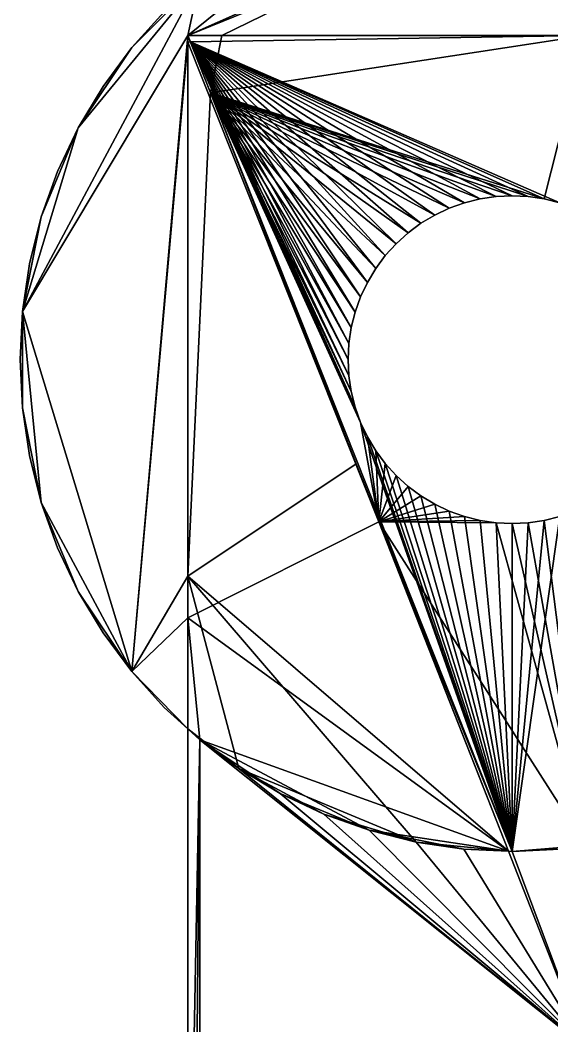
# Model space of a CAD drawing. Extents: x -12 to 12, y -68 to 54.
# Drawn here: x -11.52 to -6.33, y -55.79 to -45.98 of the extents above; entities that cross this region are included whole.
import ezdxf

# ---------------------------------------------------------------- set-up
doc = ezdxf.new("R2010")
doc.units = 0

msp = doc.modelspace()

# ---------------------------------------------------------------- linework, layer by layer
for points in [[(-9.88, -46.127, 3), (-9.5491, -46.127, 3), (-6.247, -44.5126, 3)], [(-9.88, -46.127, 3), (-6.247, -44.5126, 3), (-9.7626, -45.579, 3)], [(-6.247, -44.5126, -3), (-6, -44.5492, -3), (-9.88, -46.127, -3)], [(-8.1109, -44.6962, -3), (-6.247, -44.5126, -3), (-9.88, -46.127, -3)], [(-6, -44.5492, -3), (-6, -46.127, -3), (-9.88, -46.127, -3)], [(-9.5491, -46.127, 3), (-6, -46.127, 3), (-6.247, -44.5126, 3)], [(-9.7626, -45.579, -3), (-8.1109, -44.6962, -3), (-9.88, -46.127, -3)], [(-9.7626, -45.579, 3), (-10.9507, -47.0268, 3), (-11.4944, -48.819, 3)], [(-11.4944, -48.819, 3), (-9.88, -46.127, 3), (-9.7626, -45.579, 3)], [(-11.4944, -48.819, -3), (-10.9507, -47.0268, -3), (-9.7626, -45.579, -3)], [(-11.4944, -48.819, -3), (-9.7626, -45.579, -3), (-9.88, -46.127, -3)], [(-9.7626, -45.579, 3), (-10.428, -46.2444, 3), (-10.9507, -47.0268, 3)], [(-10.9507, -47.0268, -3), (-10.428, -46.2444, -3), (-9.7626, -45.579, -3)], [(-9.7626, -45.579, 3), (-10.1116, -45.8954, 3), (-10.428, -46.2444, 3)], [(-10.428, -46.2444, -3), (-10.1116, -45.8954, -3), (-9.7626, -45.579, -3)], [(-10.428, -46.2444, -3), (-10.428, -46.2444, 3), (-10.1116, -45.8954, 3)], [(-10.428, -46.2444, -3), (-10.1116, -45.8954, 3), (-10.1116, -45.8954, -3)], [(-11.4944, -48.819, 3), (-10.428, -52.3346, 3), (-9.88, -46.127, 3)], [(-9.88, -46.127, -3), (-10.428, -52.3346, -3), (-11.4944, -48.819, -3)], [(-10.428, -52.3346, 3), (-9.88, -51.4026, 3), (-9.88, -46.127, 3)], [(-9.88, -46.127, -3), (-9.88, -46.1904, -3), (-10.428, -52.3346, -3)], [(-9.88, -46.127, -3), (-9.856, -46.1881, -3), (-9.88, -46.1904, -3)], [(-9.856, -46.1881, -3), (-9.88, -46.127, -3), (-6, -46.127, -3)], [(-9.6603, -46.6864, 3), (-9.88, -46.127, 3), (-9.88, -51.4026, 3)], [(-9.6603, -46.6864, 3), (-9.5491, -46.127, 3), (-9.88, -46.127, 3)], [(-9.856, -46.1881, -3), (-6, -46.127, -3), (-6.2531, -47.7584, -3)], [(-6, -46.127, 3), (-9.5491, -46.127, 3), (-9.6603, -46.6864, 3)], [(-6.4054, -47.7202, 3), (-6, -46.127, 3), (-9.6603, -46.6864, 3)], [(-6.4054, -47.7202, 3), (-6.2531, -47.7584, 3), (-6, -46.127, 3)], [(-9.88, -46.1904, -3), (-9.88, -51.808, -3), (-10.428, -52.3346, -3)], [(-8.0165, -50.8723, -3), (-9.88, -46.1904, -3), (-9.856, -46.1881, -3)], [(-8.0165, -50.8723, -3), (-9.88, -51.808, -3), (-9.88, -46.1904, -3)], [(-9.856, -46.1881, -3), (-6.2531, -47.7584, -3), (-6.4054, -47.7202, -3)], [(-9.856, -46.1881, -3), (-6.4054, -47.7202, -3), (-6.5607, -47.6972, -3)], [(-9.856, -46.1881, -3), (-6.5607, -47.6972, -3), (-6.7175, -47.6895, -3)], [(-9.856, -46.1881, -3), (-6.7175, -47.6895, -3), (-6.8743, -47.6972, -3)], [(-9.856, -46.1881, -3), (-6.8743, -47.6972, -3), (-7.0297, -47.7202, -3)], [(-9.856, -46.1881, -3), (-7.0297, -47.7202, -3), (-7.182, -47.7584, -3)], [(-9.856, -46.1881, -3), (-7.182, -47.7584, -3), (-7.3298, -47.8113, -3)], [(-9.856, -46.1881, -3), (-7.3298, -47.8113, -3), (-7.4717, -47.8784, -3)], [(-9.856, -46.1881, -3), (-7.4717, -47.8784, -3), (-7.6064, -47.9591, -3)], [(-9.856, -46.1881, -3), (-7.6064, -47.9591, -3), (-7.7325, -48.0527, -3)], [(-9.856, -46.1881, -3), (-7.7325, -48.0527, -3), (-7.8489, -48.1581, -3)], [(-9.856, -46.1881, -3), (-7.8489, -48.1581, -3), (-7.9543, -48.2745, -3)], [(-9.856, -46.1881, -3), (-7.9543, -48.2745, -3), (-8.0479, -48.4006, -3)], [(-9.856, -46.1881, -3), (-8.0479, -48.4006, -3), (-8.1286, -48.5353, -3)], [(-9.856, -46.1881, -3), (-8.1286, -48.5353, -3), (-8.1957, -48.6772, -3)], [(-8.1957, -49.9018, -3), (-8.0165, -50.8723, -3), (-9.856, -46.1881, -3)], [(-8.2486, -49.7539, -3), (-8.1957, -49.9018, -3), (-9.856, -46.1881, -3)], [(-9.856, -46.1881, -3), (-8.1957, -48.6772, -3), (-8.2486, -48.825, -3)], [(-9.856, -46.1881, -3), (-8.2486, -48.825, -3), (-8.2868, -48.9773, -3)], [(-8.2868, -49.6016, -3), (-8.2486, -49.7539, -3), (-9.856, -46.1881, -3)], [(-8.3098, -49.4463, -3), (-8.2868, -49.6016, -3), (-9.856, -46.1881, -3)], [(-9.856, -46.1881, -3), (-8.2868, -48.9773, -3), (-8.3098, -49.1327, -3)], [(-8.3175, -49.2895, -3), (-8.3098, -49.4463, -3), (-9.856, -46.1881, -3)], [(-9.856, -46.1881, -3), (-8.3098, -49.1327, -3), (-8.3175, -49.2895, -3)], [(-10.428, -46.2444, 3), (-10.7086, -46.6227, 3), (-10.9507, -47.0268, 3)], [(-10.9507, -47.0268, -3), (-10.7086, -46.6227, -3), (-10.428, -46.2444, -3)], [(-10.7086, -46.6227, -3), (-10.7086, -46.6227, 3), (-10.428, -46.2444, 3)], [(-10.7086, -46.6227, -3), (-10.428, -46.2444, 3), (-10.428, -46.2444, -3)], [(-10.9507, -47.0268, -3), (-10.9507, -47.0268, 3), (-10.7086, -46.6227, 3)], [(-10.9507, -47.0268, -3), (-10.7086, -46.6227, 3), (-10.7086, -46.6227, -3)], [(-9.6603, -46.6864, 3), (-9.88, -51.4026, 3), (-8.2389, -50.306, 3)], [(-9.6603, -46.6864, 3), (-8.2389, -50.306, 3), (-6.7175, -54.0895, 3)], [(-6.5607, -47.6972, 3), (-6.4054, -47.7202, 3), (-9.6603, -46.6864, 3)], [(-6.7175, -47.6895, 3), (-6.5607, -47.6972, 3), (-9.6603, -46.6864, 3)], [(-6.8743, -47.6972, 3), (-6.7175, -47.6895, 3), (-9.6603, -46.6864, 3)], [(-7.0297, -47.7202, 3), (-6.8743, -47.6972, 3), (-9.6603, -46.6864, 3)], [(-7.182, -47.7584, 3), (-7.0297, -47.7202, 3), (-9.6603, -46.6864, 3)], [(-7.3298, -47.8113, 3), (-7.182, -47.7584, 3), (-9.6603, -46.6864, 3)], [(-7.4717, -47.8784, 3), (-7.3298, -47.8113, 3), (-9.6603, -46.6864, 3)], [(-7.6064, -47.9591, 3), (-7.4717, -47.8784, 3), (-9.6603, -46.6864, 3)], [(-7.7325, -48.0527, 3), (-7.6064, -47.9591, 3), (-9.6603, -46.6864, 3)], [(-7.8489, -48.1581, 3), (-7.7325, -48.0527, 3), (-9.6603, -46.6864, 3)], [(-7.9543, -48.2745, 3), (-7.8489, -48.1581, 3), (-9.6603, -46.6864, 3)], [(-8.0479, -48.4006, 3), (-7.9543, -48.2745, 3), (-9.6603, -46.6864, 3)], [(-8.1286, -48.5353, 3), (-8.0479, -48.4006, 3), (-9.6603, -46.6864, 3)], [(-8.1957, -48.6772, 3), (-8.1286, -48.5353, 3), (-9.6603, -46.6864, 3)], [(-8.2486, -48.825, 3), (-8.1957, -48.6772, 3), (-9.6603, -46.6864, 3)], [(-8.2868, -48.9773, 3), (-8.2486, -48.825, 3), (-9.6603, -46.6864, 3)], [(-8.3098, -49.1327, 3), (-8.2868, -48.9773, 3), (-9.6603, -46.6864, 3)], [(-9.6603, -46.6864, 3), (-6.7175, -54.0895, 3), (-8.1957, -49.9018, 3)], [(-9.6603, -46.6864, 3), (-8.1957, -49.9018, 3), (-8.2486, -49.7539, 3)], [(-8.3175, -49.2895, 3), (-8.3098, -49.1327, 3), (-9.6603, -46.6864, 3)], [(-8.3098, -49.4463, 3), (-8.3175, -49.2895, 3), (-9.6603, -46.6864, 3)], [(-9.6603, -46.6864, 3), (-8.2486, -49.7539, 3), (-8.2868, -49.6016, 3)], [(-9.6603, -46.6864, 3), (-8.2868, -49.6016, 3), (-8.3098, -49.4463, 3)], [(-10.9507, -47.0268, 3), (-11.3108, -47.8961, 3), (-11.4944, -48.819, 3)], [(-11.4944, -48.819, -3), (-11.3108, -47.8961, -3), (-10.9507, -47.0268, -3)], [(-10.9507, -47.0268, 3), (-11.1521, -47.4526, 3), (-11.3108, -47.8961, 3)], [(-11.3108, -47.8961, -3), (-11.1521, -47.4526, -3), (-10.9507, -47.0268, -3)], [(-11.1521, -47.4526, -3), (-11.1521, -47.4526, 3), (-10.9507, -47.0268, 3)], [(-11.1521, -47.4526, -3), (-10.9507, -47.0268, 3), (-10.9507, -47.0268, -3)], [(-11.3108, -47.8961, -3), (-11.3108, -47.8961, 3), (-11.1521, -47.4526, 3)], [(-11.3108, -47.8961, -3), (-11.1521, -47.4526, 3), (-11.1521, -47.4526, -3)], [(-6.8743, -47.6972, -3), (-6.8743, -47.6972, 3), (-7.0297, -47.7202, 3)], [(-6.8743, -47.6972, -3), (-7.0297, -47.7202, 3), (-7.0297, -47.7202, -3)], [(-6.7175, -47.6895, -3), (-6.7175, -47.6895, 3), (-6.8743, -47.6972, 3)], [(-6.7175, -47.6895, -3), (-6.8743, -47.6972, 3), (-6.8743, -47.6972, -3)], [(-6.5607, -47.6972, -3), (-6.5607, -47.6972, 3), (-6.7175, -47.6895, 3)], [(-6.5607, -47.6972, -3), (-6.7175, -47.6895, 3), (-6.7175, -47.6895, -3)], [(-6.4054, -47.7202, -3), (-6.4054, -47.7202, 3), (-6.5607, -47.6972, 3)], [(-6.4054, -47.7202, -3), (-6.5607, -47.6972, 3), (-6.5607, -47.6972, -3)], [(-7.182, -47.7584, -3), (-7.182, -47.7584, 3), (-7.3298, -47.8113, 3)], [(-7.182, -47.7584, -3), (-7.3298, -47.8113, 3), (-7.3298, -47.8113, -3)], [(-7.0297, -47.7202, -3), (-7.0297, -47.7202, 3), (-7.182, -47.7584, 3)], [(-7.0297, -47.7202, -3), (-7.182, -47.7584, 3), (-7.182, -47.7584, -3)], [(-6.2531, -47.7584, -3), (-6.2531, -47.7584, 3), (-6.4054, -47.7202, 3)], [(-6.2531, -47.7584, -3), (-6.4054, -47.7202, 3), (-6.4054, -47.7202, -3)], [(-11.3108, -47.8961, 3), (-11.4253, -48.3531, 3), (-11.4944, -48.819, 3)], [(-11.4944, -48.819, -3), (-11.4253, -48.3531, -3), (-11.3108, -47.8961, -3)], [(-11.4253, -48.3531, -3), (-11.4253, -48.3531, 3), (-11.3108, -47.8961, 3)], [(-11.4253, -48.3531, -3), (-11.3108, -47.8961, 3), (-11.3108, -47.8961, -3)], [(-7.4717, -47.8784, -3), (-7.4717, -47.8784, 3), (-7.6064, -47.9591, 3)], [(-7.4717, -47.8784, -3), (-7.6064, -47.9591, 3), (-7.6064, -47.9591, -3)], [(-7.3298, -47.8113, -3), (-7.3298, -47.8113, 3), (-7.4717, -47.8784, 3)], [(-7.3298, -47.8113, -3), (-7.4717, -47.8784, 3), (-7.4717, -47.8784, -3)], [(-7.6064, -47.9591, -3), (-7.6064, -47.9591, 3), (-7.7325, -48.0527, 3)], [(-7.6064, -47.9591, -3), (-7.7325, -48.0527, 3), (-7.7325, -48.0527, -3)], [(-7.7325, -48.0527, -3), (-7.7325, -48.0527, 3), (-7.8489, -48.1581, 3)], [(-7.7325, -48.0527, -3), (-7.8489, -48.1581, 3), (-7.8489, -48.1581, -3)], [(-7.8489, -48.1581, -3), (-7.8489, -48.1581, 3), (-7.9543, -48.2745, 3)], [(-7.8489, -48.1581, -3), (-7.9543, -48.2745, 3), (-7.9543, -48.2745, -3)], [(-7.9543, -48.2745, -3), (-7.9543, -48.2745, 3), (-8.0479, -48.4006, 3)], [(-7.9543, -48.2745, -3), (-8.0479, -48.4006, 3), (-8.0479, -48.4006, -3)], [(-11.4944, -48.819, -3), (-11.4944, -48.819, 3), (-11.4253, -48.3531, 3)], [(-11.4944, -48.819, -3), (-11.4253, -48.3531, 3), (-11.4253, -48.3531, -3)], [(-8.0479, -48.4006, -3), (-8.0479, -48.4006, 3), (-8.1286, -48.5353, 3)], [(-8.0479, -48.4006, -3), (-8.1286, -48.5353, 3), (-8.1286, -48.5353, -3)], [(-8.1286, -48.5353, -3), (-8.1286, -48.5353, 3), (-8.1957, -48.6772, 3)], [(-8.1286, -48.5353, -3), (-8.1957, -48.6772, 3), (-8.1957, -48.6772, -3)], [(-8.1957, -48.6772, -3), (-8.1957, -48.6772, 3), (-8.2486, -48.825, 3)], [(-8.1957, -48.6772, -3), (-8.2486, -48.825, 3), (-8.2486, -48.825, -3)], [(-11.5175, -49.2895, -3), (-11.5175, -49.2895, 3), (-11.4944, -48.819, 3)], [(-11.5175, -49.2895, -3), (-11.4944, -48.819, 3), (-11.4944, -48.819, -3)], [(-11.4944, -48.819, 3), (-11.5175, -49.2895, 3), (-11.4944, -49.76, 3)], [(-11.4944, -49.76, -3), (-11.5175, -49.2895, -3), (-11.4944, -48.819, -3)], [(-11.4944, -48.819, 3), (-11.4944, -49.76, 3), (-11.3108, -50.6828, 3)], [(-11.4944, -48.819, 3), (-11.3108, -50.6828, 3), (-10.428, -52.3346, 3)], [(-11.3108, -50.6828, -3), (-11.4944, -49.76, -3), (-11.4944, -48.819, -3)], [(-10.428, -52.3346, -3), (-11.3108, -50.6828, -3), (-11.4944, -48.819, -3)], [(-8.2486, -48.825, -3), (-8.2486, -48.825, 3), (-8.2868, -48.9773, 3)], [(-8.2486, -48.825, -3), (-8.2868, -48.9773, 3), (-8.2868, -48.9773, -3)], [(-8.2868, -48.9773, -3), (-8.2868, -48.9773, 3), (-8.3098, -49.1327, 3)], [(-8.2868, -48.9773, -3), (-8.3098, -49.1327, 3), (-8.3098, -49.1327, -3)], [(-8.3098, -49.1327, -3), (-8.3098, -49.1327, 3), (-8.3175, -49.2895, 3)], [(-8.3098, -49.1327, -3), (-8.3175, -49.2895, 3), (-8.3175, -49.2895, -3)], [(-11.4944, -49.76, -3), (-11.4944, -49.76, 3), (-11.5175, -49.2895, 3)], [(-11.4944, -49.76, -3), (-11.5175, -49.2895, 3), (-11.5175, -49.2895, -3)], [(-8.3175, -49.2895, -3), (-8.3175, -49.2895, 3), (-8.3098, -49.4463, 3)], [(-8.3175, -49.2895, -3), (-8.3098, -49.4463, 3), (-8.3098, -49.4463, -3)], [(-8.3098, -49.4463, -3), (-8.3098, -49.4463, 3), (-8.2868, -49.6016, 3)], [(-8.3098, -49.4463, -3), (-8.2868, -49.6016, 3), (-8.2868, -49.6016, -3)], [(-8.2868, -49.6016, -3), (-8.2868, -49.6016, 3), (-8.2486, -49.7539, 3)], [(-8.2868, -49.6016, -3), (-8.2486, -49.7539, 3), (-8.2486, -49.7539, -3)], [(-11.4253, -50.2259, -3), (-11.4253, -50.2259, 3), (-11.4944, -49.76, 3)], [(-11.4253, -50.2259, -3), (-11.4944, -49.76, 3), (-11.4944, -49.76, -3)], [(-11.4944, -49.76, 3), (-11.4253, -50.2259, 3), (-11.3108, -50.6828, 3)], [(-11.3108, -50.6828, -3), (-11.4253, -50.2259, -3), (-11.4944, -49.76, -3)], [(-8.2486, -49.7539, -3), (-8.2486, -49.7539, 3), (-8.1957, -49.9018, 3)], [(-8.2486, -49.7539, -3), (-8.1957, -49.9018, 3), (-8.1957, -49.9018, -3)], [(-8.1957, -49.9018, -3), (-8.1286, -50.0437, -3), (-8.0165, -50.8723, -3)], [(-6.7175, -54.0895, 3), (-8.1286, -50.0437, 3), (-8.1957, -49.9018, 3)], [(-8.1957, -49.9018, -3), (-8.1957, -49.9018, 3), (-8.1286, -50.0437, 3)], [(-8.1957, -49.9018, -3), (-8.1286, -50.0437, 3), (-8.1286, -50.0437, -3)], [(-8.1286, -50.0437, -3), (-8.0479, -50.1784, -3), (-8.0165, -50.8723, -3)], [(-6.7175, -54.0895, 3), (-8.0479, -50.1784, 3), (-8.1286, -50.0437, 3)], [(-8.1286, -50.0437, -3), (-8.1286, -50.0437, 3), (-8.0479, -50.1784, 3)], [(-8.1286, -50.0437, -3), (-8.0479, -50.1784, 3), (-8.0479, -50.1784, -3)], [(-11.3108, -50.6828, -3), (-11.3108, -50.6828, 3), (-11.4253, -50.2259, 3)], [(-11.3108, -50.6828, -3), (-11.4253, -50.2259, 3), (-11.4253, -50.2259, -3)], [(-8.0479, -50.1784, -3), (-7.9543, -50.3045, -3), (-8.0165, -50.8723, -3)], [(-6.7175, -54.0895, 3), (-7.9543, -50.3045, 3), (-8.0479, -50.1784, 3)], [(-8.0479, -50.1784, -3), (-8.0479, -50.1784, 3), (-7.9543, -50.3045, 3)], [(-8.0479, -50.1784, -3), (-7.9543, -50.3045, 3), (-7.9543, -50.3045, -3)], [(-6.7537, -54.0877, 3), (-8.2389, -50.306, 3), (-9.88, -51.4026, 3)], [(-8.2389, -50.306, 3), (-6.7537, -54.0877, 3), (-6.7175, -54.0895, 3)], [(-7.9543, -50.3045, -3), (-7.8489, -50.4209, -3), (-8.0165, -50.8723, -3)], [(-6.7175, -54.0895, 3), (-7.8489, -50.4209, 3), (-7.9543, -50.3045, 3)], [(-7.9543, -50.3045, -3), (-7.9543, -50.3045, 3), (-7.8489, -50.4209, 3)], [(-7.9543, -50.3045, -3), (-7.8489, -50.4209, 3), (-7.8489, -50.4209, -3)], [(-7.8489, -50.4209, -3), (-7.7325, -50.5263, -3), (-8.0165, -50.8723, -3)], [(-6.7175, -54.0895, 3), (-7.7325, -50.5263, 3), (-7.8489, -50.4209, 3)], [(-7.8489, -50.4209, 3), (-7.7325, -50.5263, 3), (-7.7325, -50.5263, -3)], [(-7.8489, -50.4209, 3), (-7.7325, -50.5263, -3), (-7.8489, -50.4209, -3)], [(-7.7325, -50.5263, -3), (-7.6064, -50.6198, -3), (-8.0165, -50.8723, -3)], [(-6.7175, -54.0895, 3), (-7.6064, -50.6198, 3), (-7.7325, -50.5263, 3)], [(-7.7325, -50.5263, 3), (-7.6064, -50.6198, 3), (-7.6064, -50.6198, -3)], [(-7.7325, -50.5263, 3), (-7.6064, -50.6198, -3), (-7.7325, -50.5263, -3)], [(-7.6064, -50.6198, -3), (-7.4717, -50.7006, -3), (-8.0165, -50.8723, -3)], [(-6.7175, -54.0895, 3), (-7.4717, -50.7006, 3), (-7.6064, -50.6198, 3)], [(-7.6064, -50.6198, 3), (-7.4717, -50.7006, 3), (-7.4717, -50.7006, -3)], [(-7.6064, -50.6198, 3), (-7.4717, -50.7006, -3), (-7.6064, -50.6198, -3)], [(-11.1521, -51.1264, -3), (-11.1521, -51.1264, 3), (-11.3108, -50.6828, 3)], [(-11.1521, -51.1264, -3), (-11.3108, -50.6828, 3), (-11.3108, -50.6828, -3)], [(-11.3108, -50.6828, 3), (-11.1521, -51.1264, 3), (-10.9507, -51.5522, 3)], [(-11.3108, -50.6828, 3), (-10.9507, -51.5522, 3), (-10.428, -52.3346, 3)], [(-10.9507, -51.5522, -3), (-11.1521, -51.1264, -3), (-11.3108, -50.6828, -3)], [(-10.428, -52.3346, -3), (-10.9507, -51.5522, -3), (-11.3108, -50.6828, -3)], [(-7.4717, -50.7006, -3), (-7.3298, -50.7677, -3), (-8.0165, -50.8723, -3)], [(-6.7175, -54.0895, 3), (-7.3298, -50.7677, 3), (-7.4717, -50.7006, 3)], [(-7.4717, -50.7006, 3), (-7.3298, -50.7677, 3), (-7.3298, -50.7677, -3)], [(-7.4717, -50.7006, 3), (-7.3298, -50.7677, -3), (-7.4717, -50.7006, -3)], [(-7.3298, -50.7677, -3), (-7.182, -50.8206, -3), (-8.0165, -50.8723, -3)], [(-7.182, -50.8206, -3), (-7.0297, -50.8587, -3), (-8.0165, -50.8723, -3)], [(-6.7175, -54.0895, 3), (-7.182, -50.8206, 3), (-7.3298, -50.7677, 3)], [(-7.3298, -50.7677, 3), (-7.182, -50.8206, 3), (-7.182, -50.8206, -3)], [(-7.3298, -50.7677, 3), (-7.182, -50.8206, -3), (-7.3298, -50.7677, -3)], [(-6.7175, -54.0895, 3), (-7.0297, -50.8587, 3), (-7.182, -50.8206, 3)], [(-7.182, -50.8206, 3), (-7.0297, -50.8587, 3), (-7.0297, -50.8587, -3)], [(-7.182, -50.8206, 3), (-7.0297, -50.8587, -3), (-7.182, -50.8206, -3)], [(-6.7175, -54.0895, 3), (-6, -54.0297, 3), (-6.2531, -50.8206, 3)], [(-6.7175, -54.0895, 3), (-6.2531, -50.8206, 3), (-6.4054, -50.8587, 3)], [(-6.4054, -50.8587, -3), (-6.2531, -50.8206, -3), (-6, -54.0297, -3)], [(-6.4054, -50.8587, 3), (-6.2531, -50.8206, 3), (-6.2531, -50.8206, -3)], [(-6.4054, -50.8587, 3), (-6.2531, -50.8206, -3), (-6.4054, -50.8587, -3)], [(-9.88, -51.808, -3), (-8.0165, -50.8723, -3), (-6.7537, -54.0877, -3)], [(-7.0297, -50.8587, -3), (-6.8743, -50.8818, -3), (-8.0165, -50.8723, -3)], [(-6.7175, -54.0895, -3), (-6.7537, -54.0877, -3), (-8.0165, -50.8723, -3)], [(-6, -54.0297, -3), (-6.7175, -54.0895, -3), (-8.0165, -50.8723, -3)], [(-6.8743, -50.8818, -3), (-6, -54.0297, -3), (-8.0165, -50.8723, -3)], [(-6.7175, -54.0895, 3), (-6.8743, -50.8818, 3), (-7.0297, -50.8587, 3)], [(-7.0297, -50.8587, 3), (-6.8743, -50.8818, 3), (-6.8743, -50.8818, -3)], [(-7.0297, -50.8587, 3), (-6.8743, -50.8818, -3), (-7.0297, -50.8587, -3)], [(-6.8743, -50.8818, -3), (-6.7175, -50.8895, -3), (-6, -54.0297, -3)], [(-6.7175, -54.0895, 3), (-6.7175, -50.8895, 3), (-6.8743, -50.8818, 3)], [(-6.8743, -50.8818, 3), (-6.7175, -50.8895, 3), (-6.7175, -50.8895, -3)], [(-6.8743, -50.8818, 3), (-6.7175, -50.8895, -3), (-6.8743, -50.8818, -3)], [(-6.7175, -54.0895, 3), (-6.4054, -50.8587, 3), (-6.5607, -50.8818, 3)], [(-6.7175, -50.8895, -3), (-6.5607, -50.8818, -3), (-6, -54.0297, -3)], [(-6.7175, -54.0895, 3), (-6.5607, -50.8818, 3), (-6.7175, -50.8895, 3)], [(-6.7175, -50.8895, 3), (-6.5607, -50.8818, 3), (-6.5607, -50.8818, -3)], [(-6.7175, -50.8895, 3), (-6.5607, -50.8818, -3), (-6.7175, -50.8895, -3)], [(-6.5607, -50.8818, -3), (-6.4054, -50.8587, -3), (-6, -54.0297, -3)], [(-6.5607, -50.8818, 3), (-6.4054, -50.8587, 3), (-6.4054, -50.8587, -3)], [(-6.5607, -50.8818, 3), (-6.4054, -50.8587, -3), (-6.5607, -50.8818, -3)], [(-10.9507, -51.5522, -3), (-10.9507, -51.5522, 3), (-11.1521, -51.1264, 3)], [(-10.9507, -51.5522, -3), (-11.1521, -51.1264, 3), (-11.1521, -51.1264, -3)], [(-10.428, -52.3346, 3), (-9.88, -52.8935, 3), (-9.88, -51.4026, 3)], [(-9.88, -51.4026, 3), (-9.88, -52.8935, 3), (-9.3843, -53.2805, 3)], [(-7.6539, -53.9973, 3), (-6.7537, -54.0877, 3), (-9.88, -51.4026, 3)], [(-9.3843, -53.2805, 3), (-7.6539, -53.9973, 3), (-9.88, -51.4026, 3)], [(-10.7086, -51.9562, -3), (-10.7086, -51.9562, 3), (-10.9507, -51.5522, 3)], [(-10.7086, -51.9562, -3), (-10.9507, -51.5522, 3), (-10.9507, -51.5522, -3)], [(-10.9507, -51.5522, 3), (-10.7086, -51.9562, 3), (-10.428, -52.3346, 3)], [(-10.428, -52.3346, -3), (-10.7086, -51.9562, -3), (-10.9507, -51.5522, -3)], [(-9.88, -51.808, -3), (-9.88, -52.8935, -3), (-10.428, -52.3346, -3)], [(-9.7626, -52.9999, -3), (-9.88, -52.8935, -3), (-9.88, -51.808, -3)], [(-9.7626, -52.9999, -3), (-9.88, -51.808, -3), (-6.7537, -54.0877, -3)], [(-10.428, -52.3346, -3), (-10.428, -52.3346, 3), (-10.7086, -51.9562, 3)], [(-10.428, -52.3346, -3), (-10.7086, -51.9562, 3), (-10.7086, -51.9562, -3)], [(-10.1116, -52.6836, -3), (-10.1116, -52.6836, 3), (-10.428, -52.3346, 3)], [(-10.1116, -52.6836, -3), (-10.428, -52.3346, 3), (-10.428, -52.3346, -3)], [(-10.428, -52.3346, 3), (-10.1116, -52.6836, 3), (-9.88, -52.8935, 3)], [(-9.88, -52.8935, -3), (-10.1116, -52.6836, -3), (-10.428, -52.3346, -3)], [(-10.1116, -52.6836, 3), (-10.1116, -52.6836, -3), (-9.88, -52.8935, -3)], [(-10.1116, -52.6836, 3), (-9.88, -52.8935, -3), (-9.88, -52.8935, 3)], [(-9.88, -59.1205, 3), (-9.88, -52.8935, 3), (-9.88, -52.8935, -3)], [(-9.88, -59.1205, 3), (-9.88, -52.8935, -3), (-9.88, -59.1205, -3)], [(-9.88, -59.1205, -3), (-9.88, -52.8935, -3), (-9.7626, -52.9999, -3)], [(-9.7626, -52.9999, 3), (-9.88, -52.8935, 3), (-9.88, -59.1205, 3)], [(-9.88, -52.8935, 3), (-9.7626, -52.9999, 3), (-9.3843, -53.2805, 3)], [(-9.8178, -59.0641, -3), (-9.88, -59.1205, -3), (-9.7626, -52.9999, -3)], [(-9.7626, -52.9999, 3), (-9.88, -59.1205, 3), (-9.8178, -59.0641, 3)], [(-9.7626, -59.0141, -3), (-9.8178, -59.0641, -3), (-9.7626, -52.9999, -3)], [(-9.7626, -52.9999, 3), (-9.8178, -59.0641, 3), (-9.7626, -59.0141, 3)], [(-9.7626, -52.9999, -3), (-9.3843, -53.2805, -3), (-6, -56.007, -3)], [(-9.7626, -59.0141, -3), (-9.7626, -52.9999, -3), (-6, -56.007, -3)], [(-8.9802, -53.5227, -3), (-9.3843, -53.2805, -3), (-9.7626, -52.9999, -3)], [(-8.1109, -53.8828, -3), (-8.9802, -53.5227, -3), (-9.7626, -52.9999, -3)], [(-8.1109, -53.8828, -3), (-9.7626, -52.9999, -3), (-6.7537, -54.0877, -3)], [(-6, -56.007, 3), (-9.3843, -53.2805, 3), (-9.7626, -52.9999, 3)], [(-6, -56.007, 3), (-9.7626, -52.9999, 3), (-9.7626, -59.0141, 3)], [(-9.3843, -53.2805, -3), (-8.9802, -53.5227, -3), (-6, -56.007, -3)], [(-6, -56.007, 3), (-8.9802, -53.5227, 3), (-9.3843, -53.2805, 3)], [(-9.3843, -53.2805, 3), (-8.9802, -53.5227, 3), (-8.5544, -53.7241, 3)], [(-9.3843, -53.2805, 3), (-8.5544, -53.7241, 3), (-7.6539, -53.9973, 3)], [(-8.9802, -53.5227, -3), (-8.5544, -53.7241, -3), (-6, -56.007, -3)], [(-8.1109, -53.8828, -3), (-8.5544, -53.7241, -3), (-8.9802, -53.5227, -3)], [(-6, -56.007, 3), (-8.5544, -53.7241, 3), (-8.9802, -53.5227, 3)], [(-8.5544, -53.7241, -3), (-8.1109, -53.8828, -3), (-6, -56.007, -3)], [(-6, -56.007, 3), (-8.1109, -53.8828, 3), (-8.5544, -53.7241, 3)], [(-8.5544, -53.7241, 3), (-8.1109, -53.8828, 3), (-7.6539, -53.9973, 3)], [(-8.1109, -53.8828, -3), (-7.6539, -53.9973, -3), (-6, -56.007, -3)], [(-7.188, -54.0664, -3), (-7.6539, -53.9973, -3), (-8.1109, -53.8828, -3)], [(-6.7537, -54.0877, -3), (-7.188, -54.0664, -3), (-8.1109, -53.8828, -3)], [(-6, -56.007, 3), (-7.6539, -53.9973, 3), (-8.1109, -53.8828, 3)], [(-7.6539, -53.9973, -3), (-7.188, -54.0664, -3), (-6, -56.007, -3)], [(-6, -56.007, 3), (-7.188, -54.0664, 3), (-7.6539, -53.9973, 3)], [(-7.6539, -53.9973, 3), (-7.188, -54.0664, 3), (-6.7537, -54.0877, 3)], [(-7.188, -54.0664, -3), (-6.7537, -54.0877, -3), (-6, -56.007, -3)], [(-6, -56.007, 3), (-6.7537, -54.0877, 3), (-7.188, -54.0664, 3)], [(-6, -54.0297, -3), (-6.247, -54.0664, -3), (-6.7175, -54.0895, -3)], [(-6.7175, -54.0895, 3), (-6.247, -54.0664, 3), (-6, -54.0297, 3)], [(-6.7175, -54.0895, -3), (-6.247, -54.0664, -3), (-6, -56.007, -3)], [(-6, -56.007, 3), (-6.247, -54.0664, 3), (-6.7175, -54.0895, 3)], [(-6.7537, -54.0877, -3), (-6.7175, -54.0895, -3), (-6, -56.007, -3)], [(-6, -56.007, 3), (-6.7175, -54.0895, 3), (-6.7537, -54.0877, 3)]]:
    msp.add_3dface(points)

doc.saveas('drawing.dxf')
